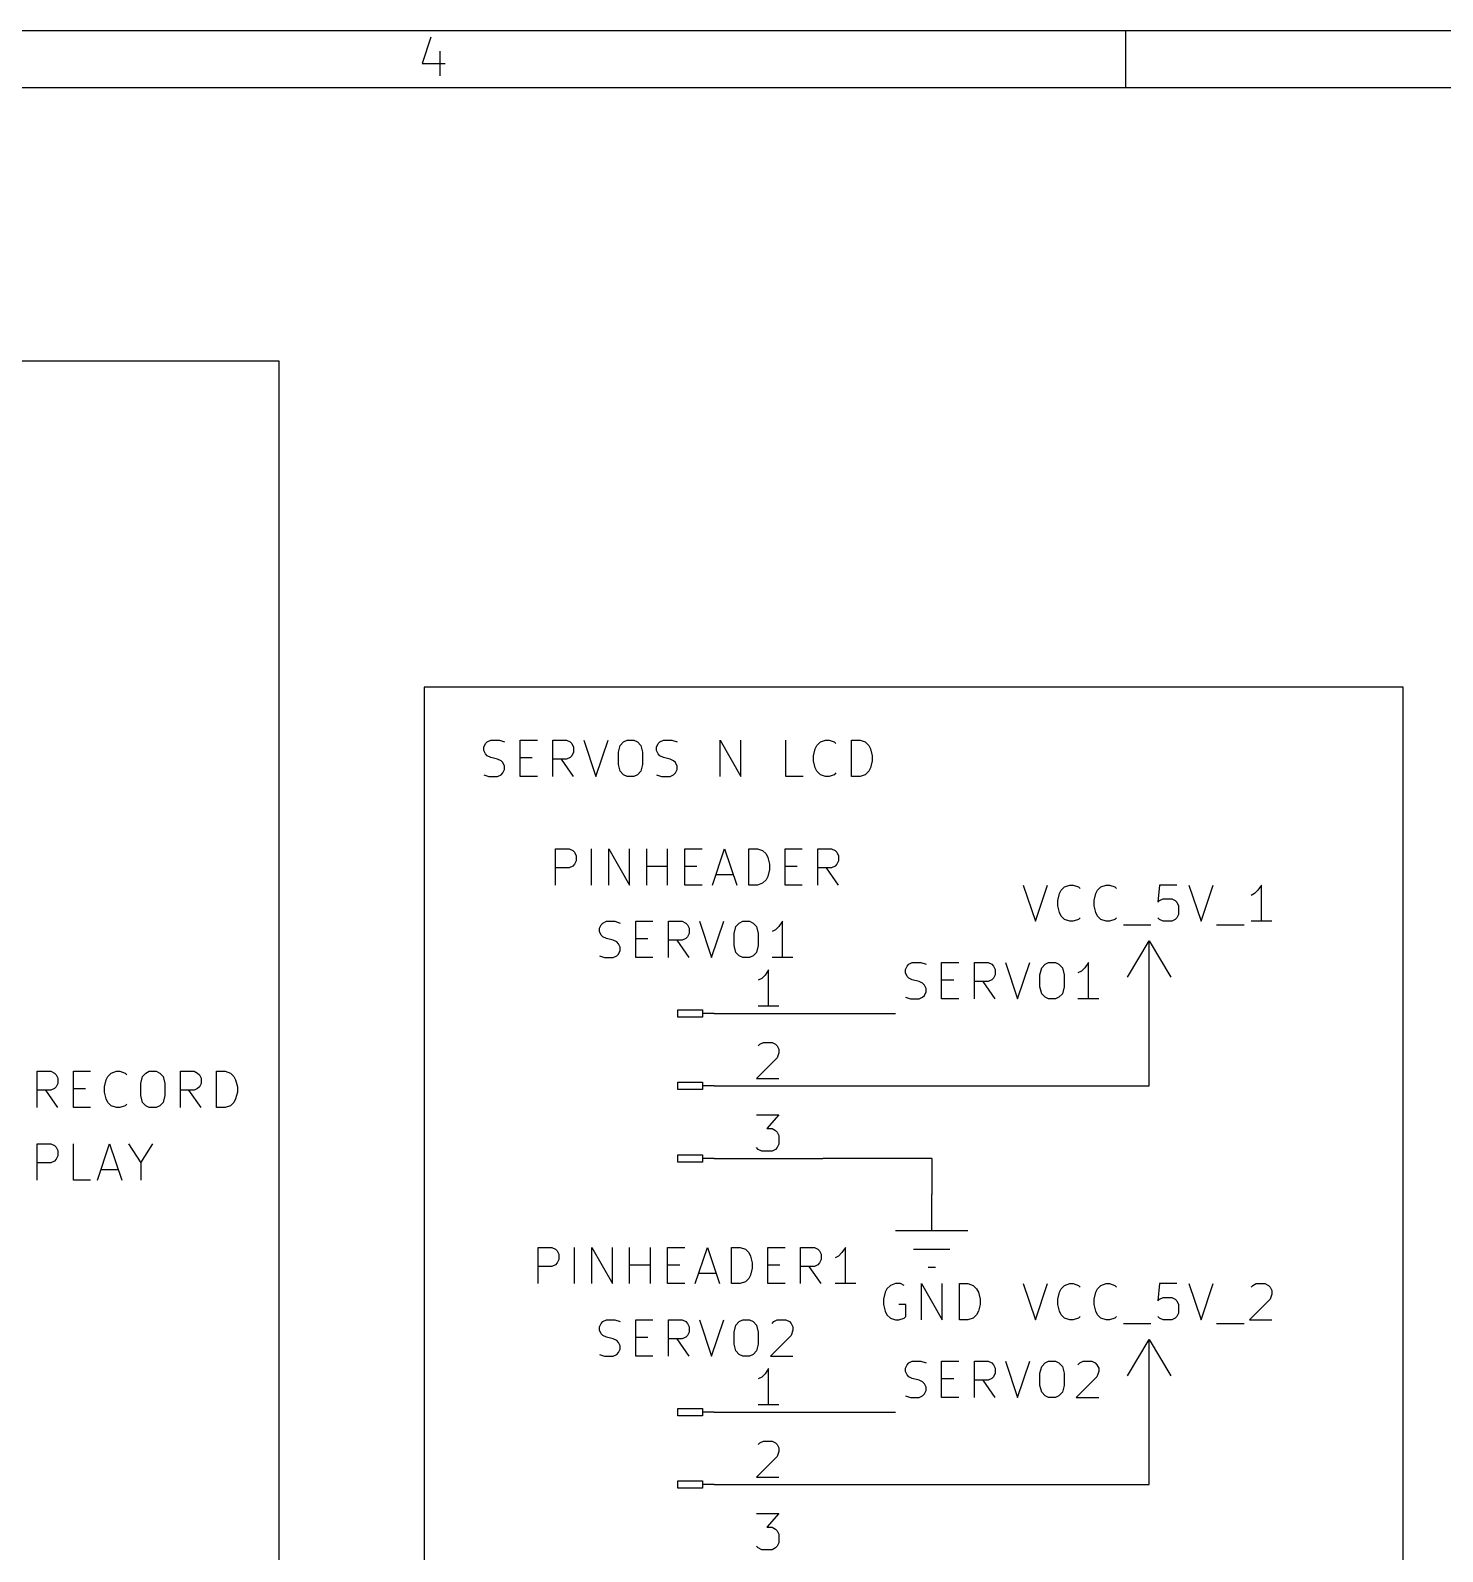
# Model space of a CAD drawing. Extents: x 0.4 to 11.3, y -7.9 to -0.4.
# Drawn here: x 6.757 to 8.705, y -2.492 to -0.394 of the extents above; entities that cross this region are included whole.
import ezdxf

# ---------------------------------------------------------------- set-up
doc = ezdxf.new("R2010")
doc.units = 0
doc.header["$MEASUREMENT"] = 0
for name, color, linetype in [('BLUE3', 171, 'CONTINUOUS'), ('CYAN2', 4, 'CONTINUOUS'), ('GRAY1', 251, 'CONTINUOUS'), ('GREEN3', 91, 'CONTINUOUS'), ('RED2', 1, 'CONTINUOUS'), ('RED3', 11, 'CONTINUOUS')]:
    doc.layers.add(name, color=color, linetype=linetype)

msp = doc.modelspace()

# ---------------------------------------------------------------- linework, layer by layer
at = {"layer": 'BLUE3', "linetype": 'CONTINUOUS'}
for p, q in [((7.1, -0.85), (3.65, -0.85)), ((7.1, -6.45), (7.1, -0.85)), ((7.3, -1.3), (7.3, -4.6)), ((8.65, -1.3), (7.3, -1.3)), ((8.65, -4.6), (8.65, -1.3)), ((7.3821, -1.3825), (7.3845, -1.3777)), ((7.3821, -1.3872), (7.3821, -1.3825)), ((7.3845, -1.3777), (7.3869, -1.3753)), ((7.3869, -1.3753), (7.3917, -1.373)), ((7.3917, -1.373), (7.4036, -1.373)), ((7.4036, -1.373), (7.4107, -1.3753)), ((7.4321, -1.423), (7.4321, -1.373)), ((7.4321, -1.373), (7.456, -1.373)), ((7.4774, -1.423), (7.4774, -1.373)), ((7.4774, -1.373), (7.4964, -1.373)), ((7.4964, -1.373), (7.5012, -1.3753)), ((7.5012, -1.3753), (7.5036, -1.3777)), ((7.5036, -1.3777), (7.5059, -1.3825)), ((7.5059, -1.3825), (7.5059, -1.3896)), ((7.5202, -1.373), (7.5369, -1.423)), ((7.5369, -1.423), (7.5536, -1.373)), ((7.5679, -1.3896), (7.5702, -1.3801)), ((7.5702, -1.3801), (7.575, -1.3753)), ((7.575, -1.3753), (7.5798, -1.373)), ((7.5798, -1.373), (7.5893, -1.373)), ((7.5893, -1.373), (7.594, -1.3753)), ((7.594, -1.3753), (7.5988, -1.3801)), ((7.5988, -1.3801), (7.6012, -1.3896)), ((7.6202, -1.3825), (7.6226, -1.3777)), ((7.6202, -1.3872), (7.6202, -1.3825)), ((7.6226, -1.3777), (7.625, -1.3753)), ((7.625, -1.3753), (7.6298, -1.373)), ((7.6298, -1.373), (7.6417, -1.373)), ((7.6417, -1.373), (7.6488, -1.3753)), ((7.7083, -1.423), (7.7083, -1.373)), ((7.7083, -1.373), (7.7369, -1.423)), ((7.7369, -1.423), (7.7369, -1.373)), ((7.7988, -1.423), (7.7988, -1.373)), ((7.8369, -1.3944), (7.8393, -1.3849)), ((7.8393, -1.3849), (7.8417, -1.3801)), ((7.8417, -1.3801), (7.8464, -1.3753)), ((7.8464, -1.3753), (7.8536, -1.373)), ((7.8536, -1.373), (7.8583, -1.373)), ((7.8583, -1.373), (7.8655, -1.3753)), ((7.8655, -1.3753), (7.8679, -1.3777)), ((7.8893, -1.423), (7.8893, -1.373)), ((7.8893, -1.373), (7.9012, -1.373)), ((7.9012, -1.373), (7.9083, -1.3753)), ((7.9083, -1.3753), (7.9131, -1.3801)), ((7.9131, -1.3801), (7.9155, -1.3849)), ((7.9155, -1.3849), (7.9179, -1.3944)), ((7.3845, -1.392), (7.3821, -1.3872)), ((7.3869, -1.3944), (7.3845, -1.392)), ((7.3917, -1.3968), (7.3869, -1.3944)), ((7.4012, -1.3992), (7.3917, -1.3968)), ((7.406, -1.4015), (7.4012, -1.3992)), ((7.4083, -1.4039), (7.406, -1.4015)), ((7.4107, -1.4087), (7.4083, -1.4039)), ((7.4321, -1.3968), (7.4488, -1.3968)), ((7.4964, -1.3992), (7.4774, -1.3992)), ((7.5059, -1.423), (7.4893, -1.3992)), ((7.5012, -1.3968), (7.4964, -1.3992)), ((7.5036, -1.3944), (7.5012, -1.3968)), ((7.5059, -1.3896), (7.5036, -1.3944)), ((7.5679, -1.4063), (7.5679, -1.3896)), ((7.6012, -1.3896), (7.6012, -1.4063)), ((7.6226, -1.392), (7.6202, -1.3872)), ((7.625, -1.3944), (7.6226, -1.392)), ((7.6298, -1.3968), (7.625, -1.3944)), ((7.6393, -1.3992), (7.6298, -1.3968)), ((7.644, -1.4015), (7.6393, -1.3992)), ((7.6464, -1.4039), (7.644, -1.4015)), ((7.6488, -1.4087), (7.6464, -1.4039)), ((7.8369, -1.4015), (7.8369, -1.3944)), ((7.8393, -1.4111), (7.8369, -1.4015)), ((7.9179, -1.4015), (7.9155, -1.4111)), ((7.9179, -1.3944), (7.9179, -1.4015)), ((7.3821, -1.4206), (7.3893, -1.423)), ((7.3893, -1.423), (7.4012, -1.423)), ((7.4012, -1.423), (7.406, -1.4206)), ((7.406, -1.4206), (7.4083, -1.4182)), ((7.4083, -1.4182), (7.4107, -1.4134)), ((7.4107, -1.4134), (7.4107, -1.4087)), ((7.456, -1.423), (7.4321, -1.423)), ((7.5702, -1.4158), (7.5679, -1.4063)), ((7.575, -1.4206), (7.5702, -1.4158)), ((7.5798, -1.423), (7.575, -1.4206)), ((7.5893, -1.423), (7.5798, -1.423)), ((7.594, -1.4206), (7.5893, -1.423)), ((7.5988, -1.4158), (7.594, -1.4206)), ((7.6012, -1.4063), (7.5988, -1.4158)), ((7.6202, -1.4206), (7.6274, -1.423)), ((7.6274, -1.423), (7.6393, -1.423)), ((7.6393, -1.423), (7.644, -1.4206)), ((7.644, -1.4206), (7.6464, -1.4182)), ((7.6464, -1.4182), (7.6488, -1.4134)), ((7.6488, -1.4134), (7.6488, -1.4087)), ((7.8226, -1.423), (7.7988, -1.423)), ((7.8417, -1.4158), (7.8393, -1.4111)), ((7.8464, -1.4206), (7.8417, -1.4158)), ((7.8536, -1.423), (7.8464, -1.4206)), ((7.8583, -1.423), (7.8536, -1.423)), ((7.8655, -1.4206), (7.8583, -1.423)), ((7.8679, -1.4182), (7.8655, -1.4206)), ((7.9012, -1.423), (7.8893, -1.423)), ((7.9083, -1.4206), (7.9012, -1.423)), ((7.9131, -1.4158), (7.9083, -1.4206)), ((7.9155, -1.4111), (7.9131, -1.4158))]:
    msp.add_line(p, q, dxfattribs=at)
at = {"layer": 'CYAN2', "linetype": 'CONTINUOUS'}
for p, q in [((7.4809, -1.5728), (7.4809, -1.5228)), ((7.4809, -1.5228), (7.5, -1.5228)), ((7.5, -1.5228), (7.5048, -1.5252)), ((7.5048, -1.5252), (7.5071, -1.5276)), ((7.5071, -1.5276), (7.5095, -1.5323)), ((7.5309, -1.5728), (7.5309, -1.5228)), ((7.5548, -1.5728), (7.5548, -1.5228)), ((7.5548, -1.5228), (7.5833, -1.5728)), ((7.5833, -1.5728), (7.5833, -1.5228)), ((7.6071, -1.5728), (7.6071, -1.5228)), ((7.6357, -1.5728), (7.6357, -1.5228)), ((7.6595, -1.5728), (7.6595, -1.5228)), ((7.6595, -1.5228), (7.6833, -1.5228)), ((7.6976, -1.5728), (7.7143, -1.5228)), ((7.7143, -1.5228), (7.731, -1.5728)), ((7.7476, -1.5728), (7.7476, -1.5228)), ((7.7476, -1.5228), (7.7595, -1.5228)), ((7.7595, -1.5228), (7.7667, -1.5252)), ((7.7667, -1.5252), (7.7714, -1.5299)), ((7.7714, -1.5299), (7.7738, -1.5347)), ((7.7976, -1.5728), (7.7976, -1.5228)), ((7.7976, -1.5228), (7.8214, -1.5228)), ((7.8429, -1.5728), (7.8429, -1.5228)), ((7.8429, -1.5228), (7.8619, -1.5228)), ((7.8619, -1.5228), (7.8667, -1.5252)), ((7.8667, -1.5252), (7.869, -1.5276)), ((7.869, -1.5276), (7.8714, -1.5323)), ((7.5, -1.549), (7.4809, -1.549)), ((7.5048, -1.5466), (7.5, -1.549)), ((7.5071, -1.5442), (7.5048, -1.5466)), ((7.5095, -1.5395), (7.5071, -1.5442)), ((7.5095, -1.5323), (7.5095, -1.5395)), ((7.6071, -1.5466), (7.6357, -1.5466)), ((7.6595, -1.5466), (7.6762, -1.5466)), ((7.7738, -1.5347), (7.7762, -1.5442)), ((7.7762, -1.5514), (7.7738, -1.5609)), ((7.7762, -1.5442), (7.7762, -1.5514)), ((7.7976, -1.5466), (7.8143, -1.5466)), ((7.8619, -1.549), (7.8429, -1.549)), ((7.8714, -1.5728), (7.8548, -1.549)), ((7.8667, -1.5466), (7.8619, -1.549)), ((7.869, -1.5442), (7.8667, -1.5466)), ((7.8714, -1.5395), (7.869, -1.5442)), ((7.8714, -1.5323), (7.8714, -1.5395)), ((7.6833, -1.5728), (7.6595, -1.5728)), ((7.7024, -1.5585), (7.7262, -1.5585)), ((7.7595, -1.5728), (7.7476, -1.5728)), ((7.7667, -1.5704), (7.7595, -1.5728)), ((7.7714, -1.5657), (7.7667, -1.5704)), ((7.7738, -1.5609), (7.7714, -1.5657)), ((7.8214, -1.5728), (7.7976, -1.5728)), ((8.1262, -1.5728), (8.1429, -1.6228)), ((8.1429, -1.6228), (8.1595, -1.5728)), ((8.1833, -1.5752), (8.1905, -1.5728)), ((8.1905, -1.5728), (8.1952, -1.5728)), ((8.1952, -1.5728), (8.2024, -1.5752)), ((8.2333, -1.5752), (8.2405, -1.5728)), ((8.2405, -1.5728), (8.2452, -1.5728)), ((8.2452, -1.5728), (8.2524, -1.5752)), ((8.3143, -1.5728), (8.3119, -1.5966)), ((8.3381, -1.5728), (8.3143, -1.5728)), ((8.3548, -1.5728), (8.3714, -1.6228)), ((8.3714, -1.6228), (8.3881, -1.5728)), ((8.4548, -1.5728), (8.45, -1.5799)), ((8.4548, -1.6228), (8.4548, -1.5728)), ((8.1738, -1.5942), (8.1762, -1.5847)), ((8.1738, -1.6014), (8.1738, -1.5942)), ((8.1762, -1.5847), (8.1786, -1.5799)), ((8.1786, -1.5799), (8.1833, -1.5752)), ((8.2024, -1.5752), (8.2048, -1.5776)), ((8.2238, -1.5942), (8.2262, -1.5847)), ((8.2238, -1.6014), (8.2238, -1.5942)), ((8.2262, -1.5847), (8.2286, -1.5799)), ((8.2286, -1.5799), (8.2333, -1.5752)), ((8.2524, -1.5752), (8.2548, -1.5776)), ((8.3119, -1.5966), (8.3143, -1.5942)), ((8.3143, -1.5942), (8.319, -1.5919)), ((8.319, -1.5919), (8.331, -1.5919)), ((8.331, -1.5919), (8.3357, -1.5942)), ((8.3357, -1.5942), (8.3381, -1.5966)), ((8.4452, -1.5847), (8.4405, -1.5871)), ((8.45, -1.5799), (8.4452, -1.5847)), ((8.1762, -1.6109), (8.1738, -1.6014)), ((8.1786, -1.6157), (8.1762, -1.6109)), ((8.1833, -1.6204), (8.1786, -1.6157)), ((8.2262, -1.6109), (8.2238, -1.6014)), ((8.2286, -1.6157), (8.2262, -1.6109)), ((8.2333, -1.6204), (8.2286, -1.6157)), ((8.3381, -1.5966), (8.3405, -1.6014)), ((8.3405, -1.6133), (8.3381, -1.618)), ((8.3405, -1.6014), (8.3405, -1.6133)), ((7.5417, -1.6323), (7.544, -1.6276)), ((7.5417, -1.6371), (7.5417, -1.6323)), ((7.544, -1.6276), (7.5464, -1.6252)), ((7.5464, -1.6252), (7.5512, -1.6228)), ((7.5512, -1.6228), (7.5631, -1.6228)), ((7.5631, -1.6228), (7.5702, -1.6252)), ((7.5917, -1.6728), (7.5917, -1.6228)), ((7.5917, -1.6228), (7.6155, -1.6228)), ((7.6369, -1.6728), (7.6369, -1.6228)), ((7.6369, -1.6228), (7.6559, -1.6228)), ((7.6559, -1.6228), (7.6607, -1.6252)), ((7.6607, -1.6252), (7.6631, -1.6276)), ((7.6631, -1.6276), (7.6655, -1.6323)), ((7.6655, -1.6323), (7.6655, -1.6395)), ((7.6798, -1.6228), (7.6964, -1.6728)), ((7.6964, -1.6728), (7.7131, -1.6228)), ((7.7274, -1.6395), (7.7298, -1.6299)), ((7.7298, -1.6299), (7.7345, -1.6252)), ((7.7345, -1.6252), (7.7393, -1.6228)), ((7.7393, -1.6228), (7.7488, -1.6228)), ((7.7488, -1.6228), (7.7536, -1.6252)), ((7.7536, -1.6252), (7.7583, -1.6299)), ((7.7583, -1.6299), (7.7607, -1.6395)), ((7.7845, -1.6347), (7.7798, -1.6371)), ((7.7893, -1.6299), (7.7845, -1.6347)), ((7.794, -1.6228), (7.7893, -1.6299)), ((7.794, -1.6728), (7.794, -1.6228)), ((8.1905, -1.6228), (8.1833, -1.6204)), ((8.1952, -1.6228), (8.1905, -1.6228)), ((8.2024, -1.6204), (8.1952, -1.6228)), ((8.2048, -1.618), (8.2024, -1.6204)), ((8.2405, -1.6228), (8.2333, -1.6204)), ((8.2452, -1.6228), (8.2405, -1.6228)), ((8.2524, -1.6204), (8.2452, -1.6228)), ((8.2548, -1.618), (8.2524, -1.6204)), ((8.2643, -1.6276), (8.3024, -1.6276)), ((8.3143, -1.6204), (8.3119, -1.618)), ((8.319, -1.6228), (8.3143, -1.6204)), ((8.331, -1.6228), (8.319, -1.6228)), ((8.3357, -1.6204), (8.331, -1.6228)), ((8.3381, -1.618), (8.3357, -1.6204)), ((8.3929, -1.6276), (8.431, -1.6276)), ((8.469, -1.6228), (8.4405, -1.6228)), ((7.544, -1.6419), (7.5417, -1.6371)), ((7.5464, -1.6442), (7.544, -1.6419)), ((7.5512, -1.6466), (7.5464, -1.6442)), ((7.5607, -1.649), (7.5512, -1.6466)), ((7.5655, -1.6514), (7.5607, -1.649)), ((7.5679, -1.6538), (7.5655, -1.6514)), ((7.5702, -1.6585), (7.5679, -1.6538)), ((7.5917, -1.6466), (7.6083, -1.6466)), ((7.6559, -1.649), (7.6369, -1.649)), ((7.6655, -1.6728), (7.6488, -1.649)), ((7.6607, -1.6466), (7.6559, -1.649)), ((7.6631, -1.6442), (7.6607, -1.6466)), ((7.6655, -1.6395), (7.6631, -1.6442)), ((7.7274, -1.6561), (7.7274, -1.6395)), ((7.7298, -1.6657), (7.7274, -1.6561)), ((7.7607, -1.6561), (7.7583, -1.6657)), ((7.7607, -1.6395), (7.7607, -1.6561)), ((7.5417, -1.6704), (7.5488, -1.6728)), ((7.5488, -1.6728), (7.5607, -1.6728)), ((7.5607, -1.6728), (7.5655, -1.6704)), ((7.5655, -1.6704), (7.5679, -1.668)), ((7.5679, -1.668), (7.5702, -1.6633)), ((7.5702, -1.6633), (7.5702, -1.6585)), ((7.6155, -1.6728), (7.5917, -1.6728)), ((7.7345, -1.6704), (7.7298, -1.6657)), ((7.7393, -1.6728), (7.7345, -1.6704)), ((7.7488, -1.6728), (7.7393, -1.6728)), ((7.7536, -1.6704), (7.7488, -1.6728)), ((7.7583, -1.6657), (7.7536, -1.6704)), ((7.8083, -1.6728), (7.7798, -1.6728)), ((7.4571, -2.1228), (7.4571, -2.0728)), ((7.4571, -2.0728), (7.4762, -2.0728)), ((7.4762, -2.0728), (7.481, -2.0752)), ((7.481, -2.0752), (7.4833, -2.0776)), ((7.4833, -2.0776), (7.4857, -2.0823)), ((7.5071, -2.1228), (7.5071, -2.0728)), ((7.531, -2.1228), (7.531, -2.0728)), ((7.531, -2.0728), (7.5595, -2.1228)), ((7.5595, -2.1228), (7.5595, -2.0728)), ((7.5833, -2.1228), (7.5833, -2.0728)), ((7.6119, -2.1228), (7.6119, -2.0728)), ((7.6357, -2.1228), (7.6357, -2.0728)), ((7.6357, -2.0728), (7.6595, -2.0728)), ((7.6738, -2.1228), (7.6905, -2.0728)), ((7.6905, -2.0728), (7.7071, -2.1228)), ((7.7238, -2.1228), (7.7238, -2.0728)), ((7.7238, -2.0728), (7.7357, -2.0728)), ((7.7357, -2.0728), (7.7429, -2.0752)), ((7.7429, -2.0752), (7.7476, -2.0799)), ((7.7738, -2.1228), (7.7738, -2.0728)), ((7.7738, -2.0728), (7.7976, -2.0728)), ((7.819, -2.1228), (7.819, -2.0728)), ((7.819, -2.0728), (7.8381, -2.0728)), ((7.8381, -2.0728), (7.8429, -2.0752)), ((7.8429, -2.0752), (7.8452, -2.0776)), ((7.8452, -2.0776), (7.8476, -2.0823)), ((7.881, -2.0728), (7.8762, -2.0799)), ((7.881, -2.1228), (7.881, -2.0728)), ((7.481, -2.0966), (7.4762, -2.099)), ((7.4833, -2.0942), (7.481, -2.0966)), ((7.4857, -2.0895), (7.4833, -2.0942)), ((7.4857, -2.0823), (7.4857, -2.0895)), ((7.5833, -2.0966), (7.6119, -2.0966)), ((7.6357, -2.0966), (7.6524, -2.0966)), ((7.7476, -2.0799), (7.75, -2.0847)), ((7.75, -2.0847), (7.7524, -2.0942)), ((7.7524, -2.0942), (7.7524, -2.1014)), ((7.7738, -2.0966), (7.7905, -2.0966)), ((7.8429, -2.0966), (7.8381, -2.099)), ((7.8452, -2.0942), (7.8429, -2.0966)), ((7.8476, -2.0895), (7.8452, -2.0942)), ((7.8476, -2.0823), (7.8476, -2.0895)), ((7.8714, -2.0847), (7.8667, -2.0871)), ((7.8762, -2.0799), (7.8714, -2.0847)), ((7.4762, -2.099), (7.4571, -2.099)), ((7.6786, -2.1085), (7.7024, -2.1085)), ((7.7476, -2.1157), (7.7429, -2.1204)), ((7.75, -2.1109), (7.7476, -2.1157)), ((7.7524, -2.1014), (7.75, -2.1109)), ((7.8381, -2.099), (7.819, -2.099)), ((7.8476, -2.1228), (7.831, -2.099)), ((7.6595, -2.1228), (7.6357, -2.1228)), ((7.7357, -2.1228), (7.7238, -2.1228)), ((7.7429, -2.1204), (7.7357, -2.1228)), ((7.7976, -2.1228), (7.7738, -2.1228)), ((7.8952, -2.1228), (7.8667, -2.1228)), ((7.9357, -2.1347), (7.9333, -2.1442)), ((7.9381, -2.1299), (7.9357, -2.1347)), ((7.9429, -2.1252), (7.9381, -2.1299)), ((7.95, -2.1228), (7.9429, -2.1252)), ((7.9571, -2.1228), (7.95, -2.1228)), ((7.9619, -2.1252), (7.9571, -2.1228)), ((7.9857, -2.1728), (7.9857, -2.1228)), ((7.9857, -2.1228), (8.0143, -2.1728)), ((8.0143, -2.1728), (8.0143, -2.1228)), ((8.0381, -2.1728), (8.0381, -2.1228)), ((8.0381, -2.1228), (8.05, -2.1228)), ((8.05, -2.1228), (8.0571, -2.1252)), ((8.0571, -2.1252), (8.0619, -2.1299)), ((8.0619, -2.1299), (8.0643, -2.1347)), ((8.0643, -2.1347), (8.0667, -2.1442)), ((8.1262, -2.1228), (8.1429, -2.1728)), ((8.1429, -2.1728), (8.1595, -2.1228)), ((8.1738, -2.1442), (8.1762, -2.1347)), ((8.1762, -2.1347), (8.1786, -2.1299)), ((8.1786, -2.1299), (8.1833, -2.1252)), ((8.1833, -2.1252), (8.1905, -2.1228)), ((8.1905, -2.1228), (8.1952, -2.1228)), ((8.1952, -2.1228), (8.2024, -2.1252)), ((8.2024, -2.1252), (8.2048, -2.1276)), ((8.2238, -2.1442), (8.2262, -2.1347)), ((8.2262, -2.1347), (8.2286, -2.1299)), ((8.2286, -2.1299), (8.2333, -2.1252)), ((8.2333, -2.1252), (8.2405, -2.1228)), ((8.2405, -2.1228), (8.2452, -2.1228)), ((8.2452, -2.1228), (8.2524, -2.1252)), ((8.2524, -2.1252), (8.2548, -2.1276)), ((8.3143, -2.1228), (8.3119, -2.1466)), ((8.3381, -2.1228), (8.3143, -2.1228)), ((8.3548, -2.1228), (8.3714, -2.1728)), ((8.3714, -2.1728), (8.3881, -2.1228)), ((8.4405, -2.1276), (8.4429, -2.1252)), ((8.4429, -2.1252), (8.4476, -2.1228)), ((8.4476, -2.1228), (8.4595, -2.1228)), ((8.4595, -2.1228), (8.4643, -2.1252)), ((8.4643, -2.1252), (8.4667, -2.1276)), ((8.4667, -2.1276), (8.469, -2.1323)), ((8.469, -2.1371), (8.4667, -2.1442)), ((8.469, -2.1323), (8.469, -2.1371)), ((7.9333, -2.1442), (7.9333, -2.1514)), ((7.9333, -2.1514), (7.9357, -2.1609)), ((7.9357, -2.1609), (7.9381, -2.1657)), ((7.9643, -2.1514), (7.9548, -2.1514)), ((7.9643, -2.168), (7.9643, -2.1514)), ((8.0643, -2.1609), (8.0619, -2.1657)), ((8.0667, -2.1514), (8.0643, -2.1609)), ((8.0667, -2.1442), (8.0667, -2.1514)), ((8.1738, -2.1514), (8.1738, -2.1442)), ((8.1762, -2.1609), (8.1738, -2.1514)), ((8.1786, -2.1657), (8.1762, -2.1609)), ((8.2238, -2.1514), (8.2238, -2.1442)), ((8.2262, -2.1609), (8.2238, -2.1514)), ((8.2286, -2.1657), (8.2262, -2.1609)), ((8.3119, -2.1466), (8.3143, -2.1442)), ((8.3143, -2.1442), (8.319, -2.1419)), ((8.319, -2.1419), (8.331, -2.1419)), ((8.331, -2.1419), (8.3357, -2.1442)), ((8.3357, -2.1442), (8.3381, -2.1466)), ((8.3381, -2.1466), (8.3405, -2.1514)), ((8.3405, -2.1514), (8.3405, -2.1633)), ((8.4667, -2.1442), (8.4381, -2.1728)), ((7.5417, -2.1823), (7.544, -2.1776)), ((7.5417, -2.1871), (7.5417, -2.1823)), ((7.544, -2.1776), (7.5464, -2.1752)), ((7.5464, -2.1752), (7.5512, -2.1728)), ((7.5512, -2.1728), (7.5631, -2.1728)), ((7.5631, -2.1728), (7.5702, -2.1752)), ((7.5917, -2.2228), (7.5917, -2.1728)), ((7.5917, -2.1728), (7.6155, -2.1728)), ((7.6369, -2.2228), (7.6369, -2.1728)), ((7.6369, -2.1728), (7.6559, -2.1728)), ((7.6559, -2.1728), (7.6607, -2.1752)), ((7.6607, -2.1752), (7.6631, -2.1776)), ((7.6631, -2.1776), (7.6655, -2.1823)), ((7.6655, -2.1823), (7.6655, -2.1895)), ((7.6798, -2.1728), (7.6964, -2.2228)), ((7.6964, -2.2228), (7.7131, -2.1728)), ((7.7274, -2.1895), (7.7298, -2.1799)), ((7.7298, -2.1799), (7.7345, -2.1752)), ((7.7345, -2.1752), (7.7393, -2.1728)), ((7.7393, -2.1728), (7.7488, -2.1728)), ((7.7488, -2.1728), (7.7536, -2.1752)), ((7.7536, -2.1752), (7.7583, -2.1799)), ((7.7583, -2.1799), (7.7607, -2.1895)), ((7.7798, -2.1776), (7.7821, -2.1752)), ((7.7821, -2.1752), (7.7869, -2.1728)), ((7.7869, -2.1728), (7.7988, -2.1728)), ((7.7988, -2.1728), (7.8036, -2.1752)), ((7.8036, -2.1752), (7.806, -2.1776)), ((7.806, -2.1776), (7.8083, -2.1823)), ((7.8083, -2.1823), (7.8083, -2.1871)), ((7.9381, -2.1657), (7.9429, -2.1704)), ((7.9429, -2.1704), (7.95, -2.1728)), ((7.95, -2.1728), (7.9548, -2.1728)), ((7.9548, -2.1728), (7.9619, -2.1704)), ((7.9619, -2.1704), (7.9643, -2.168)), ((8.05, -2.1728), (8.0381, -2.1728)), ((8.0571, -2.1704), (8.05, -2.1728)), ((8.0619, -2.1657), (8.0571, -2.1704)), ((8.1833, -2.1704), (8.1786, -2.1657)), ((8.1905, -2.1728), (8.1833, -2.1704)), ((8.1952, -2.1728), (8.1905, -2.1728)), ((8.2024, -2.1704), (8.1952, -2.1728)), ((8.2048, -2.168), (8.2024, -2.1704)), ((8.2333, -2.1704), (8.2286, -2.1657)), ((8.2405, -2.1728), (8.2333, -2.1704)), ((8.2452, -2.1728), (8.2405, -2.1728)), ((8.2524, -2.1704), (8.2452, -2.1728)), ((8.2548, -2.168), (8.2524, -2.1704)), ((8.2643, -2.1776), (8.3024, -2.1776)), ((8.3143, -2.1704), (8.3119, -2.168)), ((8.319, -2.1728), (8.3143, -2.1704)), ((8.331, -2.1728), (8.319, -2.1728)), ((8.3357, -2.1704), (8.331, -2.1728)), ((8.3381, -2.168), (8.3357, -2.1704)), ((8.3405, -2.1633), (8.3381, -2.168)), ((8.3929, -2.1776), (8.431, -2.1776)), ((8.4381, -2.1728), (8.469, -2.1728)), ((7.544, -2.1919), (7.5417, -2.1871)), ((7.5464, -2.1942), (7.544, -2.1919)), ((7.5512, -2.1966), (7.5464, -2.1942)), ((7.5607, -2.199), (7.5512, -2.1966)), ((7.5655, -2.2014), (7.5607, -2.199)), ((7.5679, -2.2038), (7.5655, -2.2014)), ((7.5917, -2.1966), (7.6083, -2.1966)), ((7.6559, -2.199), (7.6369, -2.199)), ((7.6655, -2.2228), (7.6488, -2.199)), ((7.6607, -2.1966), (7.6559, -2.199)), ((7.6631, -2.1942), (7.6607, -2.1966)), ((7.6655, -2.1895), (7.6631, -2.1942)), ((7.7274, -2.2061), (7.7274, -2.1895)), ((7.7607, -2.1895), (7.7607, -2.2061)), ((7.806, -2.1942), (7.7774, -2.2228)), ((7.8083, -2.1871), (7.806, -2.1942)), ((7.5417, -2.2204), (7.5488, -2.2228)), ((7.5488, -2.2228), (7.5607, -2.2228)), ((7.5607, -2.2228), (7.5655, -2.2204)), ((7.5655, -2.2204), (7.5679, -2.218)), ((7.5702, -2.2085), (7.5679, -2.2038)), ((7.5679, -2.218), (7.5702, -2.2133)), ((7.5702, -2.2133), (7.5702, -2.2085)), ((7.6155, -2.2228), (7.5917, -2.2228)), ((7.7298, -2.2157), (7.7274, -2.2061)), ((7.7345, -2.2204), (7.7298, -2.2157)), ((7.7393, -2.2228), (7.7345, -2.2204)), ((7.7488, -2.2228), (7.7393, -2.2228)), ((7.7536, -2.2204), (7.7488, -2.2228)), ((7.7583, -2.2157), (7.7536, -2.2204)), ((7.7607, -2.2061), (7.7583, -2.2157)), ((7.7774, -2.2228), (7.8083, -2.2228))]:
    msp.add_line(p, q, dxfattribs=at)
at = {"layer": 'GRAY1', "linetype": 'CONTINUOUS'}
for p, q in [((7.9636, -1.6893), (7.966, -1.6846)), ((7.9636, -1.6941), (7.9636, -1.6893)), ((7.966, -1.6988), (7.9636, -1.6941)), ((7.966, -1.6846), (7.9684, -1.6822)), ((7.9684, -1.7012), (7.966, -1.6988)), ((7.9684, -1.6822), (7.9732, -1.6798)), ((7.9732, -1.6798), (7.9851, -1.6798)), ((7.9851, -1.6798), (7.9922, -1.6822)), ((8.0136, -1.7298), (8.0136, -1.6798)), ((8.0136, -1.6798), (8.0374, -1.6798)), ((8.0589, -1.7298), (8.0589, -1.6798)), ((8.0589, -1.6798), (8.0779, -1.6798)), ((8.0779, -1.6798), (8.0827, -1.6822)), ((8.0827, -1.6822), (8.0851, -1.6846)), ((8.0851, -1.6846), (8.0874, -1.6893)), ((8.0874, -1.6965), (8.0851, -1.7012)), ((8.0874, -1.6893), (8.0874, -1.6965)), ((8.1017, -1.6798), (8.1184, -1.7298)), ((8.1184, -1.7298), (8.1351, -1.6798)), ((8.1493, -1.6965), (8.1517, -1.6869)), ((8.1493, -1.7131), (8.1493, -1.6965)), ((8.1517, -1.6869), (8.1565, -1.6822)), ((8.1565, -1.6822), (8.1612, -1.6798)), ((8.1612, -1.6798), (8.1708, -1.6798)), ((8.1708, -1.6798), (8.1755, -1.6822)), ((8.1755, -1.6822), (8.1803, -1.6869)), ((8.1803, -1.6869), (8.1827, -1.6965)), ((8.1827, -1.6965), (8.1827, -1.7131)), ((8.2065, -1.6917), (8.2017, -1.6941)), ((8.2113, -1.6869), (8.2065, -1.6917)), ((8.216, -1.6798), (8.2113, -1.6869)), ((8.216, -1.7298), (8.216, -1.6798)), ((7.9732, -1.7036), (7.9684, -1.7012)), ((7.9827, -1.706), (7.9732, -1.7036)), ((7.9874, -1.7084), (7.9827, -1.706)), ((7.9898, -1.7108), (7.9874, -1.7084)), ((7.9922, -1.7155), (7.9898, -1.7108)), ((7.9898, -1.725), (7.9922, -1.7203)), ((7.9922, -1.7203), (7.9922, -1.7155)), ((8.0136, -1.7036), (8.0303, -1.7036)), ((8.0779, -1.706), (8.0589, -1.706)), ((8.0874, -1.7298), (8.0708, -1.706)), ((8.0827, -1.7036), (8.0779, -1.706)), ((8.0851, -1.7012), (8.0827, -1.7036)), ((8.1517, -1.7227), (8.1493, -1.7131)), ((8.1827, -1.7131), (8.1803, -1.7227)), ((7.9636, -1.7274), (7.9708, -1.7298)), ((7.9708, -1.7298), (7.9827, -1.7298)), ((7.9827, -1.7298), (7.9874, -1.7274)), ((7.9874, -1.7274), (7.9898, -1.725)), ((8.0374, -1.7298), (8.0136, -1.7298)), ((8.1565, -1.7274), (8.1517, -1.7227)), ((8.1612, -1.7298), (8.1565, -1.7274)), ((8.1708, -1.7298), (8.1612, -1.7298)), ((8.1755, -1.7274), (8.1708, -1.7298)), ((8.1803, -1.7227), (8.1755, -1.7274)), ((8.2303, -1.7298), (8.2017, -1.7298)), ((6.766, -1.8798), (6.766, -1.8298)), ((6.766, -1.8298), (6.7851, -1.8298)), ((6.7851, -1.8298), (6.7898, -1.8322)), ((6.7898, -1.8322), (6.7922, -1.8346)), ((6.7922, -1.8346), (6.7946, -1.8393)), ((6.7946, -1.8465), (6.7922, -1.8512)), ((6.7946, -1.8393), (6.7946, -1.8465)), ((6.816, -1.8798), (6.816, -1.8298)), ((6.816, -1.8298), (6.8398, -1.8298)), ((6.8589, -1.8512), (6.8612, -1.8417)), ((6.8612, -1.8417), (6.8636, -1.8369)), ((6.8636, -1.8369), (6.8684, -1.8322)), ((6.8684, -1.8322), (6.8755, -1.8298)), ((6.8755, -1.8298), (6.8803, -1.8298)), ((6.8803, -1.8298), (6.8874, -1.8322)), ((6.8874, -1.8322), (6.8898, -1.8346)), ((6.9089, -1.8465), (6.9112, -1.8369)), ((6.9089, -1.8631), (6.9089, -1.8465)), ((6.9112, -1.8369), (6.916, -1.8322)), ((6.916, -1.8322), (6.9208, -1.8298)), ((6.9208, -1.8298), (6.9303, -1.8298)), ((6.9303, -1.8298), (6.9351, -1.8322)), ((6.9351, -1.8322), (6.9398, -1.8369)), ((6.9398, -1.8369), (6.9422, -1.8465)), ((6.9422, -1.8465), (6.9422, -1.8631)), ((6.9636, -1.8798), (6.9636, -1.8298)), ((6.9636, -1.8298), (6.9827, -1.8298)), ((6.9827, -1.8298), (6.9874, -1.8322)), ((6.9874, -1.8322), (6.9898, -1.8346)), ((6.9898, -1.8346), (6.9922, -1.8393)), ((6.9922, -1.8465), (6.9898, -1.8512)), ((6.9922, -1.8393), (6.9922, -1.8465)), ((7.0136, -1.8798), (7.0136, -1.8298)), ((7.0136, -1.8298), (7.0255, -1.8298)), ((7.0255, -1.8298), (7.0327, -1.8322)), ((7.0327, -1.8322), (7.0374, -1.8369)), ((7.0374, -1.8369), (7.0398, -1.8417)), ((7.0398, -1.8417), (7.0422, -1.8512)), ((6.7851, -1.856), (6.766, -1.856)), ((6.7946, -1.8798), (6.7779, -1.856)), ((6.7898, -1.8536), (6.7851, -1.856)), ((6.7922, -1.8512), (6.7898, -1.8536)), ((6.816, -1.8536), (6.8327, -1.8536)), ((6.8589, -1.8584), (6.8589, -1.8512)), ((6.8612, -1.8679), (6.8589, -1.8584)), ((6.9112, -1.8727), (6.9089, -1.8631)), ((6.9422, -1.8631), (6.9398, -1.8727)), ((6.9827, -1.856), (6.9636, -1.856)), ((6.9922, -1.8798), (6.9755, -1.856)), ((6.9874, -1.8536), (6.9827, -1.856)), ((6.9898, -1.8512), (6.9874, -1.8536)), ((7.0422, -1.8584), (7.0398, -1.8679)), ((7.0422, -1.8512), (7.0422, -1.8584)), ((6.8398, -1.8798), (6.816, -1.8798)), ((6.8636, -1.8727), (6.8612, -1.8679)), ((6.8684, -1.8774), (6.8636, -1.8727)), ((6.8755, -1.8798), (6.8684, -1.8774)), ((6.8803, -1.8798), (6.8755, -1.8798)), ((6.8874, -1.8774), (6.8803, -1.8798)), ((6.8898, -1.875), (6.8874, -1.8774)), ((6.916, -1.8774), (6.9112, -1.8727)), ((6.9208, -1.8798), (6.916, -1.8774)), ((6.9303, -1.8798), (6.9208, -1.8798)), ((6.9351, -1.8774), (6.9303, -1.8798)), ((6.9398, -1.8727), (6.9351, -1.8774)), ((7.0255, -1.8798), (7.0136, -1.8798)), ((7.0327, -1.8774), (7.0255, -1.8798)), ((7.0374, -1.8727), (7.0327, -1.8774)), ((7.0398, -1.8679), (7.0374, -1.8727)), ((6.766, -1.9798), (6.766, -1.9298)), ((6.766, -1.9298), (6.7851, -1.9298)), ((6.7851, -1.9298), (6.7898, -1.9322)), ((6.816, -1.9798), (6.816, -1.9298)), ((6.8493, -1.9798), (6.866, -1.9298)), ((6.866, -1.9298), (6.8827, -1.9798)), ((6.8922, -1.9298), (6.9089, -1.956)), ((6.9089, -1.956), (6.9255, -1.9298)), ((6.7898, -1.9322), (6.7922, -1.9346)), ((6.7922, -1.9512), (6.7898, -1.9536)), ((6.7922, -1.9346), (6.7946, -1.9393)), ((6.7946, -1.9465), (6.7922, -1.9512)), ((6.7946, -1.9393), (6.7946, -1.9465)), ((6.7851, -1.956), (6.766, -1.956)), ((6.7898, -1.9536), (6.7851, -1.956)), ((6.8541, -1.9655), (6.8779, -1.9655)), ((6.9089, -1.956), (6.9089, -1.9798)), ((6.8398, -1.9798), (6.816, -1.9798)), ((7.9636, -2.2393), (7.966, -2.2346)), ((7.9636, -2.2441), (7.9636, -2.2393)), ((7.966, -2.2488), (7.9636, -2.2441)), ((7.966, -2.2346), (7.9684, -2.2322)), ((7.9684, -2.2322), (7.9732, -2.2298)), ((7.9732, -2.2298), (7.9851, -2.2298)), ((7.9851, -2.2298), (7.9922, -2.2322)), ((8.0136, -2.2798), (8.0136, -2.2298)), ((8.0136, -2.2298), (8.0374, -2.2298)), ((8.0589, -2.2798), (8.0589, -2.2298)), ((8.0589, -2.2298), (8.0779, -2.2298)), ((8.0779, -2.2298), (8.0827, -2.2322)), ((8.0827, -2.2322), (8.0851, -2.2346)), ((8.0851, -2.2346), (8.0874, -2.2393)), ((8.0874, -2.2393), (8.0874, -2.2465)), ((8.1017, -2.2298), (8.1184, -2.2798)), ((8.1184, -2.2798), (8.1351, -2.2298)), ((8.1493, -2.2465), (8.1517, -2.2369)), ((8.1517, -2.2369), (8.1565, -2.2322)), ((8.1565, -2.2322), (8.1612, -2.2298)), ((8.1612, -2.2298), (8.1708, -2.2298)), ((8.1708, -2.2298), (8.1755, -2.2322)), ((8.1755, -2.2322), (8.1803, -2.2369)), ((8.1803, -2.2369), (8.1827, -2.2465)), ((8.2017, -2.2346), (8.2041, -2.2322)), ((8.2041, -2.2322), (8.2089, -2.2298)), ((8.2089, -2.2298), (8.2208, -2.2298)), ((8.2208, -2.2298), (8.2255, -2.2322)), ((8.2255, -2.2322), (8.2279, -2.2346)), ((8.2279, -2.2346), (8.2303, -2.2393)), ((8.2303, -2.2441), (8.2279, -2.2512)), ((8.2303, -2.2393), (8.2303, -2.2441)), ((7.9684, -2.2512), (7.966, -2.2488)), ((7.9732, -2.2536), (7.9684, -2.2512)), ((7.9827, -2.256), (7.9732, -2.2536)), ((7.9874, -2.2584), (7.9827, -2.256)), ((7.9898, -2.2608), (7.9874, -2.2584)), ((7.9922, -2.2655), (7.9898, -2.2608)), ((7.9922, -2.2703), (7.9922, -2.2655)), ((8.0136, -2.2536), (8.0303, -2.2536)), ((8.0779, -2.256), (8.0589, -2.256)), ((8.0874, -2.2798), (8.0708, -2.256)), ((8.0827, -2.2536), (8.0779, -2.256)), ((8.0851, -2.2512), (8.0827, -2.2536)), ((8.0874, -2.2465), (8.0851, -2.2512)), ((8.1493, -2.2631), (8.1493, -2.2465)), ((8.1517, -2.2727), (8.1493, -2.2631)), ((8.1827, -2.2631), (8.1803, -2.2727)), ((8.1827, -2.2465), (8.1827, -2.2631)), ((8.2279, -2.2512), (8.1993, -2.2798)), ((7.9636, -2.2774), (7.9708, -2.2798)), ((7.9708, -2.2798), (7.9827, -2.2798)), ((7.9827, -2.2798), (7.9874, -2.2774)), ((7.9874, -2.2774), (7.9898, -2.275)), ((7.9898, -2.275), (7.9922, -2.2703)), ((8.0374, -2.2798), (8.0136, -2.2798)), ((8.1565, -2.2774), (8.1517, -2.2727)), ((8.1612, -2.2798), (8.1565, -2.2774)), ((8.1708, -2.2798), (8.1612, -2.2798)), ((8.1755, -2.2774), (8.1708, -2.2798)), ((8.1803, -2.2727), (8.1755, -2.2774)), ((8.1993, -2.2798), (8.2303, -2.2798))]:
    msp.add_line(p, q, dxfattribs=at)
at = {"layer": 'GREEN3', "linetype": 'CONTINUOUS'}
for p, q in [((7.85, -1.75), (7.95, -1.75)), ((8.3, -1.85), (8.3, -1.75)), ((7.85, -1.85), (8.3, -1.85)), ((8, -1.95), (7.85, -1.95)), ((8, -1.95), (8, -2)), ((7.85, -2.3), (7.95, -2.3)), ((8.3, -2.4), (8.3, -2.3)), ((7.85, -2.4), (8.3, -2.4))]:
    msp.add_line(p, q, dxfattribs=at)
at = {"layer": 'RED2', "linetype": 'CONTINUOUS'}
for p, q in [((0.3937, -0.3937), (11.2993, -0.3937)), ((8.2677, -0.4724), (8.2677, -0.3937)), ((7.3093, -0.4028), (7.2971, -0.4394)), ((7.2971, -0.4394), (7.3288, -0.4394)), ((7.3215, -0.4223), (7.3215, -0.4564)), ((0.4724, -0.4724), (11.2206, -0.4724)), ((8.27, -1.7), (8.3, -1.65)), ((8.3, -1.75), (8.3, -1.65)), ((8.3, -1.65), (8.33, -1.7)), ((7.65, -1.755), (7.65, -1.745)), ((7.65, -1.745), (7.684, -1.745)), ((7.684, -1.755), (7.65, -1.755)), ((7.684, -1.745), (7.684, -1.755)), ((7.7, -1.75), (7.684, -1.75)), ((7.7, -1.75), (7.85, -1.75)), ((7.65, -1.855), (7.65, -1.845)), ((7.65, -1.845), (7.684, -1.845)), ((7.684, -1.845), (7.684, -1.855)), ((7.684, -1.855), (7.65, -1.855)), ((7.7, -1.85), (7.684, -1.85)), ((7.7, -1.85), (7.85, -1.85)), ((7.65, -1.955), (7.65, -1.945)), ((7.65, -1.945), (7.684, -1.945)), ((7.684, -1.945), (7.684, -1.955)), ((7.7, -1.95), (7.684, -1.95)), ((7.7, -1.95), (7.85, -1.95)), ((7.684, -1.955), (7.65, -1.955)), ((8, -2.05), (8, -2)), ((8.05, -2.05), (7.95, -2.05)), ((7.975, -2.075), (8.025, -2.075)), ((7.995, -2.1), (8.005, -2.1)), ((8.27, -2.25), (8.3, -2.2)), ((8.3, -2.3), (8.3, -2.2)), ((8.3, -2.2), (8.33, -2.25)), ((7.65, -2.305), (7.65, -2.295)), ((7.65, -2.295), (7.684, -2.295)), ((7.684, -2.305), (7.65, -2.305)), ((7.684, -2.295), (7.684, -2.305)), ((7.7, -2.3), (7.684, -2.3)), ((7.7, -2.3), (7.85, -2.3)), ((7.65, -2.405), (7.65, -2.395)), ((7.65, -2.395), (7.684, -2.395)), ((7.684, -2.405), (7.65, -2.405)), ((7.684, -2.395), (7.684, -2.405)), ((7.7, -2.4), (7.684, -2.4)), ((7.7, -2.4), (7.85, -2.4))]:
    msp.add_line(p, q, dxfattribs=at)
at = {"layer": 'RED3', "linetype": 'CONTINUOUS'}
for p, q in [((7.7702, -1.697), (7.7655, -1.7018)), ((7.775, -1.6899), (7.7702, -1.697)), ((7.775, -1.7399), (7.775, -1.6899)), ((7.7655, -1.7018), (7.7607, -1.7042)), ((7.7893, -1.7399), (7.7607, -1.7399)), ((7.7607, -1.7946), (7.7631, -1.7923)), ((7.7631, -1.7923), (7.7679, -1.7899)), ((7.7679, -1.7899), (7.7798, -1.7899)), ((7.7798, -1.7899), (7.7845, -1.7923)), ((7.7845, -1.7923), (7.7869, -1.7946)), ((7.7869, -1.7946), (7.7893, -1.7994)), ((7.7893, -1.8042), (7.7869, -1.8113)), ((7.7893, -1.7994), (7.7893, -1.8042)), ((7.7869, -1.8113), (7.7583, -1.8399)), ((7.7583, -1.8399), (7.7893, -1.8399)), ((7.7583, -1.8899), (7.7893, -1.8899)), ((7.7893, -1.8899), (7.7726, -1.9089)), ((7.7726, -1.9089), (7.7798, -1.9089)), ((7.7798, -1.9089), (7.7845, -1.9113)), ((7.7845, -1.9113), (7.7869, -1.9137)), ((7.7869, -1.9137), (7.7893, -1.9184)), ((7.7893, -1.9304), (7.7869, -1.9351)), ((7.7893, -1.9184), (7.7893, -1.9304)), ((7.7607, -1.9375), (7.7583, -1.9351)), ((7.7655, -1.9399), (7.7607, -1.9375)), ((7.7798, -1.9399), (7.7655, -1.9399)), ((7.7845, -1.9375), (7.7798, -1.9399)), ((7.7869, -1.9351), (7.7845, -1.9375)), ((7.775, -2.2399), (7.7702, -2.247)), ((7.775, -2.2899), (7.775, -2.2399)), ((7.7655, -2.2518), (7.7607, -2.2542)), ((7.7702, -2.247), (7.7655, -2.2518)), ((7.7893, -2.2899), (7.7607, -2.2899)), ((7.7607, -2.3446), (7.7631, -2.3423)), ((7.7631, -2.3423), (7.7679, -2.3399)), ((7.7679, -2.3399), (7.7798, -2.3399)), ((7.7798, -2.3399), (7.7845, -2.3423)), ((7.7845, -2.3423), (7.7869, -2.3446)), ((7.7869, -2.3446), (7.7893, -2.3494)), ((7.7893, -2.3494), (7.7893, -2.3542)), ((7.7869, -2.3613), (7.7583, -2.3899)), ((7.7893, -2.3542), (7.7869, -2.3613)), ((7.7583, -2.3899), (7.7893, -2.3899)), ((7.7583, -2.4399), (7.7893, -2.4399)), ((7.7893, -2.4399), (7.7726, -2.4589)), ((7.7726, -2.4589), (7.7798, -2.4589)), ((7.7798, -2.4589), (7.7845, -2.4613)), ((7.7845, -2.4613), (7.7869, -2.4637)), ((7.7869, -2.4637), (7.7893, -2.4684)), ((7.7893, -2.4684), (7.7893, -2.4804)), ((7.7607, -2.4875), (7.7583, -2.4851)), ((7.7655, -2.4899), (7.7607, -2.4875)), ((7.7798, -2.4899), (7.7655, -2.4899)), ((7.7845, -2.4875), (7.7798, -2.4899)), ((7.7869, -2.4851), (7.7845, -2.4875)), ((7.7893, -2.4804), (7.7869, -2.4851))]:
    msp.add_line(p, q, dxfattribs=at)

doc.saveas('drawing.dxf')
